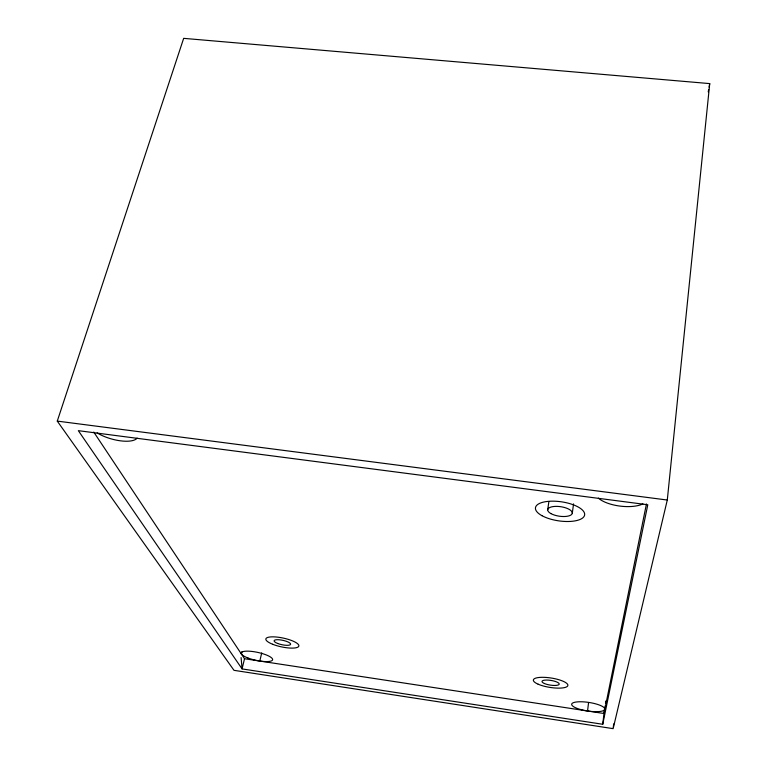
<?xml version="1.0" encoding="UTF-8"?>
<svg xmlns="http://www.w3.org/2000/svg" width="767" height="767" viewBox="0 0 767 767"><rect width="100%" height="100%" fill="white"/><g stroke="black" fill="none" stroke-linecap="round" stroke-linejoin="round"><path stroke-width="1.15" d="M667.29 500.026L709.724 83.603L183.668 38.35L57.276 421.102L233.993 670.329L613.14 728.65L667.29 500.026L57.276 421.102M613.274 727.461L613.677 723.885M602.747 724.278L647.789 504.763L78.33 430.661L242.075 668.91L602.747 724.278L604.54 708.756M604.847 709.293A16.797 4.334 8.6 0 0 580.696 701.757A16.797 4.334 8.6 0 0 579.2 709.111A16.797 4.334 8.6 0 0 604.847 709.293L605.259 705.736M605.527 703.358L605.805 700.99M587.551 710.99L588.557 702.677M572.297 513.181L573.553 503.9M547.696 509.796L548.865 501.704M708.238 91.848L708.66 89.49M709.091 87.131L709.724 83.603M646.447 503.948L603.993 713.502L244.52 658.719L93.766 432.07M259.812 661.049L261.72 652.909M244.52 658.719L242.075 668.91L241.097 657.559M241.432 654.069L241.989 651.749M137.13 438.12A25.129 9.281 16.1 0 1 97.141 432.914M642.899 503.919A26.155 10.489 7.1 0 1 598.375 498.128M247.885 657.961A16.107 4.065 12.2 0 0 272.582 659.898A16.107 4.065 12.2 0 0 250.167 651.26A16.107 4.065 12.2 0 0 247.885 657.961M272.678 644.27A16.884 4.487 12.1 0 0 298.814 646.197A16.884 4.487 12.1 0 0 275.593 636.955A16.884 4.487 12.1 0 0 272.678 644.27M277.625 643.455A8.447 2.243 12.1 0 0 290.607 644.347A8.447 2.243 12.1 0 0 278.862 639.745A8.447 2.243 12.1 0 0 277.625 643.455M538.127 684.193A17.449 4.727 9 0 0 567.187 686.494A17.449 4.727 9 0 0 546.631 677.482A17.449 4.727 9 0 0 538.127 684.193M544.397 683.512A8.725 2.368 9 0 0 558.903 684.634A8.725 2.368 9 0 0 548.568 680.137A8.725 2.368 9 0 0 544.397 683.512M542.001 515.702A24.832 9.616 8.3 0 0 583.572 517.111A24.832 9.616 8.3 0 0 554.599 501.196A24.832 9.616 8.3 0 0 542.001 515.702M550.927 513.602A12.416 4.813 8.3 0 0 571.731 514.36A12.416 4.813 8.3 0 0 557.341 506.383A12.416 4.813 8.3 0 0 550.927 513.602"/></g></svg>
